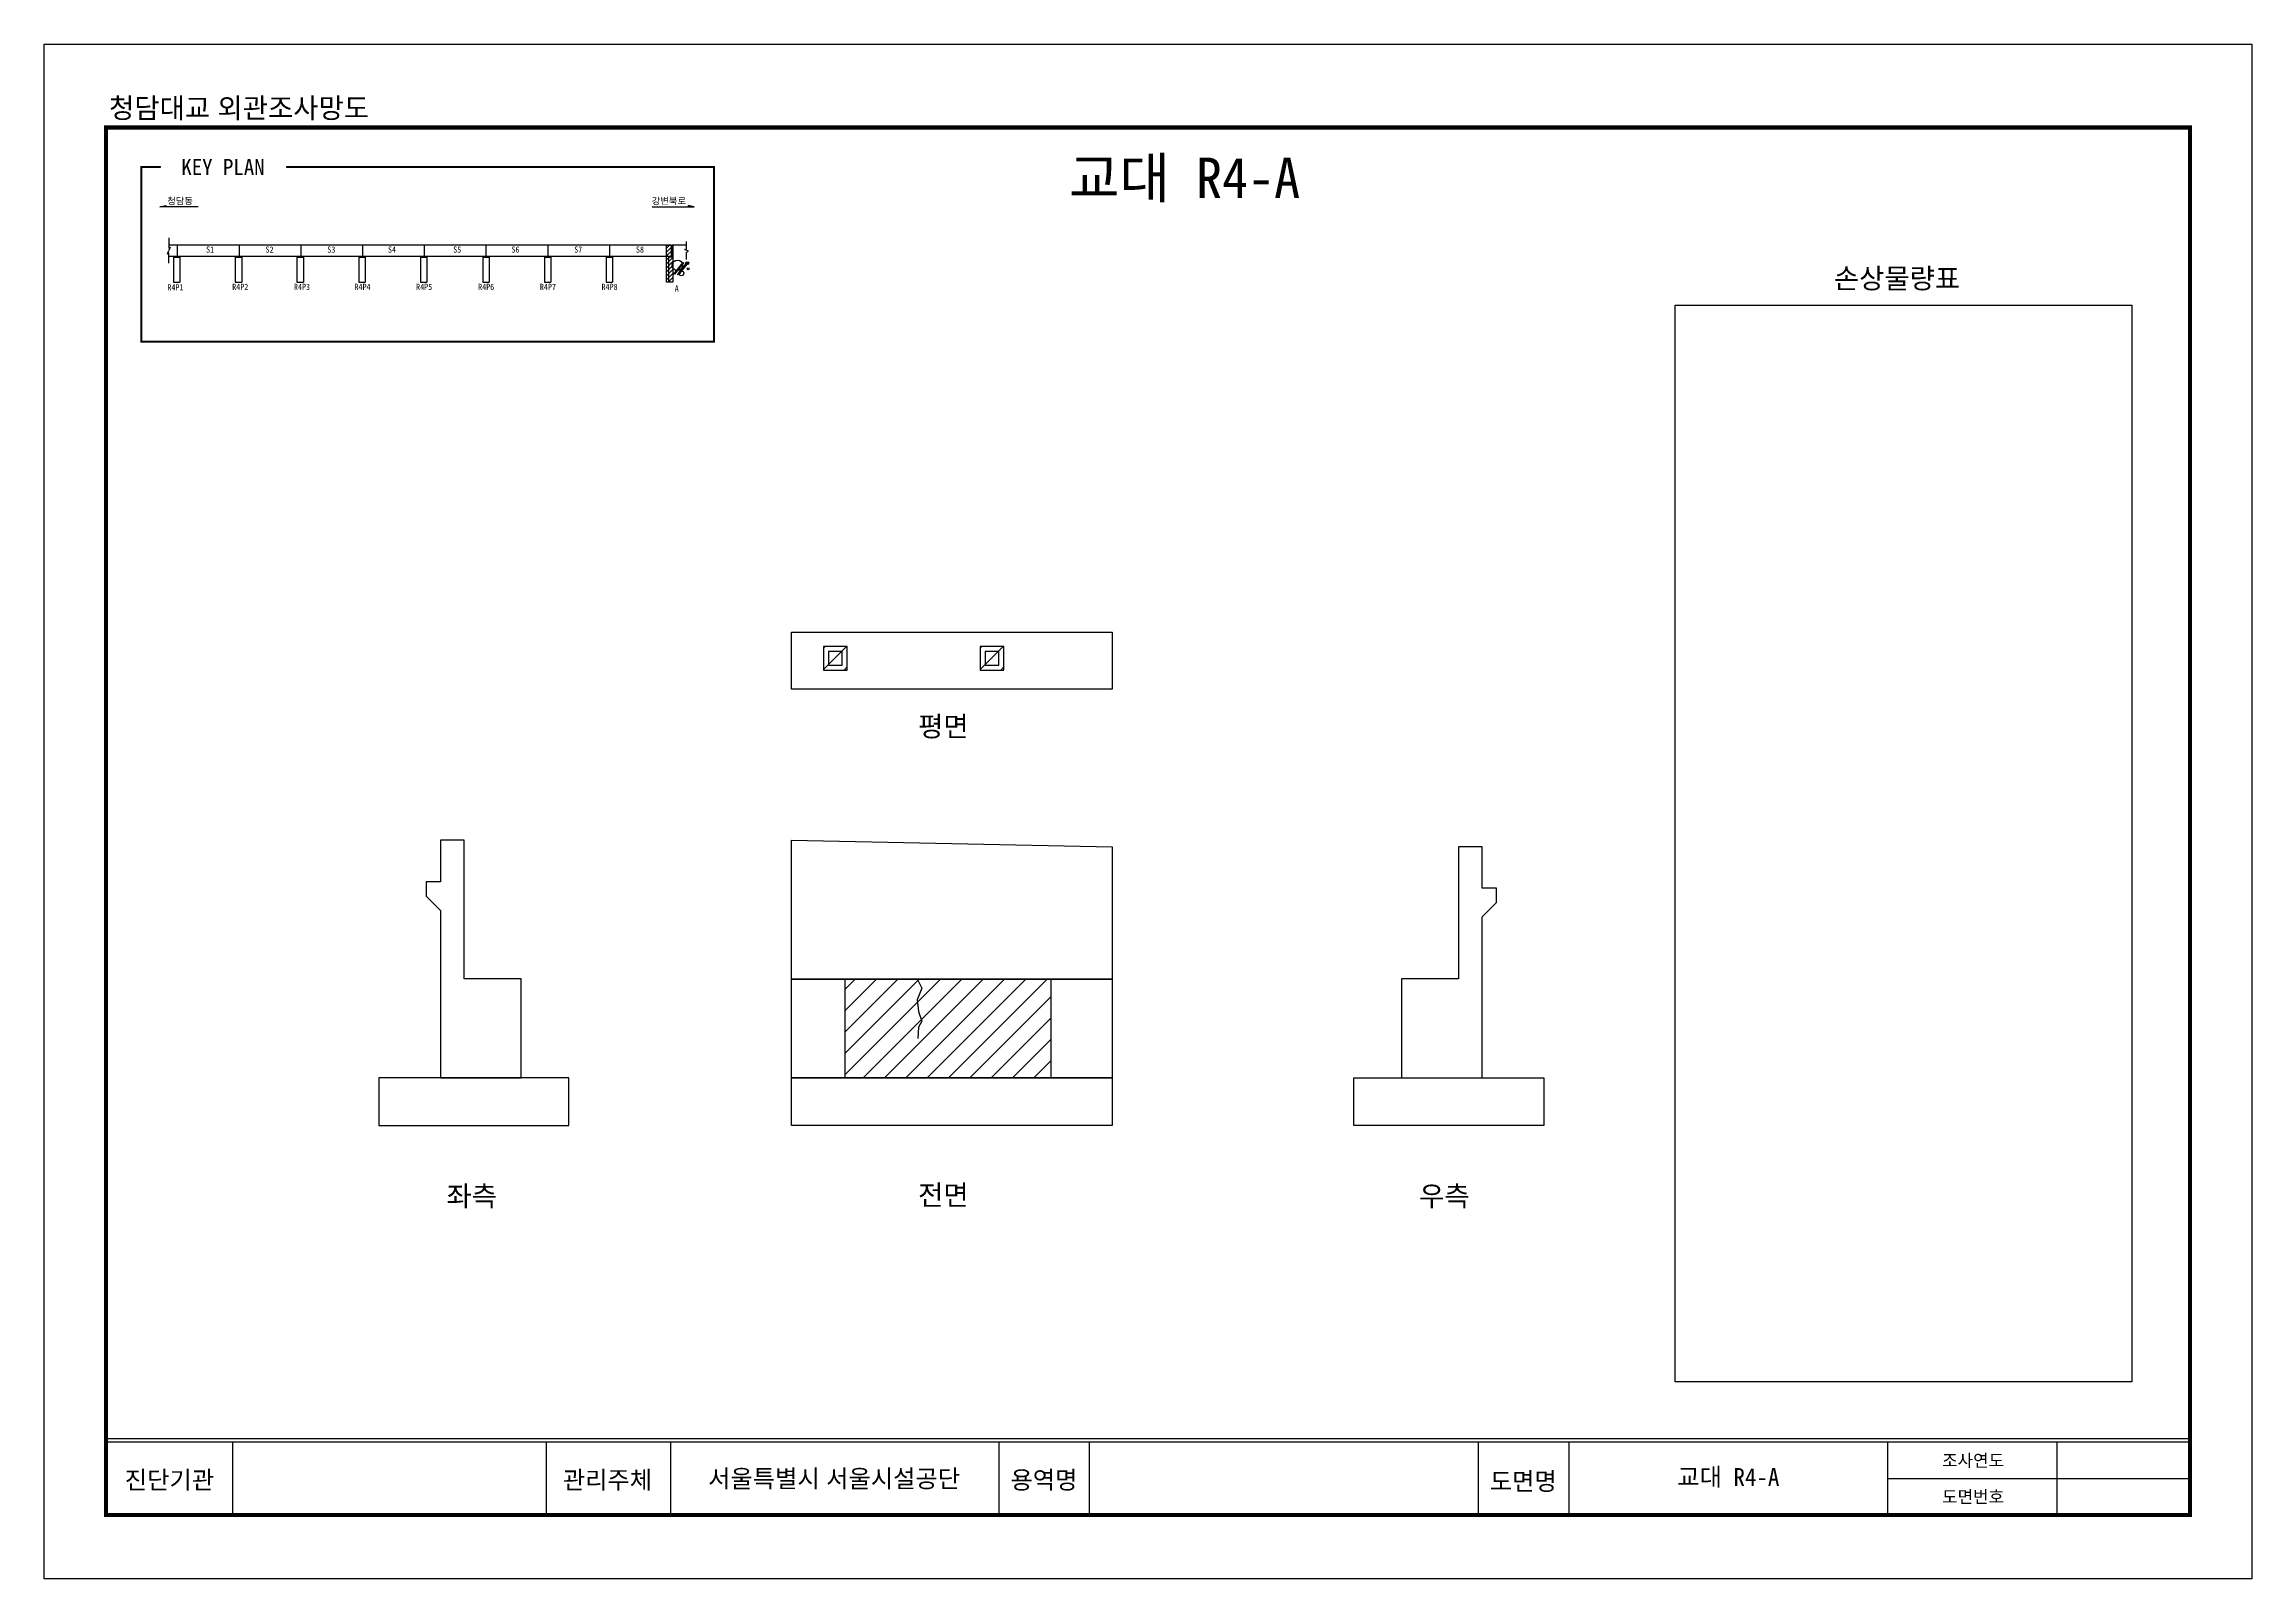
# Model space of a CAD drawing. Header units: millimetres. Extents: x 23899 to 70376, y -65936 to -33647.
import ezdxf
from ezdxf.enums import TextEntityAlignment as Align

# ---------------------------------------------------------------- set-up
doc = ezdxf.new("R2010")
doc.units = ezdxf.units.MM
doc.header["$LTSCALE"] = 500
for name, color, linetype in [('1', 7, 'Continuous'), ('2', 7, 'Continuous'), ('3', 7, 'Continuous'), ('4', 7, 'Continuous'), ('BRBJ220101(교대)', 7, 'Continuous'), ('BRBJ2202(기초)', 7, 'Continuous'), ('BRBW230101(교량받침-받침본체)', 7, 'Continuous'), ('BRBW230102(교량받침-받침콘크리트)', 7, 'Continuous'), ('TITLE', 7, 'Continuous')]:
    doc.layers.add(name, color=color, linetype=linetype)
doc.layers.add('box', color=7, linetype='Continuous', lineweight=30)
doc.layers.add('KEYPLAN', color=7, linetype='Continuous', lineweight=18)
doc.styles.add('HY울릉도', font='GulimChe.ttf')
doc.styles.get("Standard").update_dxf_attribs({"font": 'Gulim.ttf'})
doc.styles.add('굴림', font='GulimChe.ttf')

# ---------------------------------------------------------------- blocks, each defined once
blk = doc.blocks.new('도각')
at = {"layer": 'box'}
for p, q in [((227.24, 1186.38), (-238.33, 1186.38)), ((227.24, 1185.59), (-238.33, 1185.59)), ((-210.11, 1185.59), (-210.11, 1169.07)), ((-140.02, 1185.59), (-140.02, 1169.38)), ((-112.25, 1185.59), (-112.25, 1169.07)), ((-18.66, 1185.59), (-18.66, 1169.07)), ((88.45, 1185.59), (88.45, 1169.38)), ((159.65, 1185.59), (159.65, 1169.38)), ((159.65, 1185.59), (159.65, 1169.38)), ((159.65, 1185.28), (159.65, 1169.07)), ((197.5, 1185.59), (197.5, 1169.38)), ((159.65, 1177.48), (227.24, 1177.48))]:
    blk.add_line(p, q, dxfattribs=at)
for points in [[(-252.18, 1497.8), (241.09, 1497.8), (241.09, 1155.11), (-252.18, 1155.11)], [(-238.33, 1479.19), (227.24, 1479.19), (227.24, 1169.38), (-238.33, 1169.38)], [(112.21, 1439.53), (214.29, 1439.53), (214.29, 1199.06), (112.21, 1199.06)]]:
    blk.add_lwpolyline(points, close=True, dxfattribs=at)
at = {"layer": 'box', "lineweight": 30, "ltscale": 0.3, "const_width": 0.9}
blk.add_lwpolyline([(-238.33, 1479.19), (-238.33, 1169.38), (227.24, 1169.38), (227.24, 1479.19)], close=True, dxfattribs=at)
at = {"layer": 'box'}
for points in [[(-38.89, 1185.59), (-38.89, 1169.38)], [(68.22, 1185.59), (68.22, 1169.07)]]:
    blk.add_lwpolyline(points, dxfattribs=at)
at = {"layer": 'box', "color": 7}
for s, p in [('청담대교 외관조사망도', (-237.68, 1483.55)), ('손상물량표', (147.69, 1445.5))]:
    blk.add_text(s, height=4.5, dxfattribs=at).set_placement(p, align=Align.MIDDLE_LEFT)
for s, height, p in [('진단기관', 3.975, (-224.19, 1177.18)), ('관리주체', 3.975, (-126.33, 1177.18)), ('서울특별시 서울시설공단', 3.975, (-75.68, 1177.48)), ('용역명', 3.975, (-28.79, 1177.18)), ('도면명', 3.975, (78.32, 1176.88)), ('조사연도', 2.76, (178.81, 1181.53)), ('도면번호', 2.76, (178.81, 1173.43))]:
    blk.add_text(s, height=height, dxfattribs=at).set_placement(p, align=Align.MIDDLE_CENTER)

msp = doc.modelspace()

# ---------------------------------------------------------------- hatches: boundary and pattern name
for points in [[(26458, -37073), (26458, -37040), (26334, -37073)], [(37458, -37073), (37458, -37040), (37582, -37073)]]:
    msp.add_hatch(color=256).paths.add_polyline_path(points)
h = msp.add_hatch()
h.set_pattern_fill('ANSI31', color=256, scale=471.106757, style=0)
h.set_pattern_definition([(45, (-147669.14, 196958.61), (-41.640348, 41.640348), [])])
h.paths.add_polyline_path([(37003, -37874), (37135, -37874), (37135, -38655), (37003, -38655)])
at = {"layer": '1'}
h = msp.add_hatch(dxfattribs=at)
h.set_pattern_fill('ANSI31', color=256, scale=100)
h.paths.add_polyline_path([(40806, -46317), (40306, -46317), (40306, -46817), (40806, -46817)])
at = {"layer": '2'}
h = msp.add_hatch(dxfattribs=at)
h.set_pattern_fill('ANSI31', color=256, scale=100)
h.set_pattern_definition([(45, (3300, 0), (-224.5064, 224.5064), [])])
h.paths.add_polyline_path([(44106, -46317), (43606, -46317), (43606, -46817), (44106, -46817)])
at = {"layer": '4'}
h = msp.add_hatch(dxfattribs=at)
h.set_pattern_fill('ANSI31', color=256, scale=100)
h.paths.add_polyline_path([(45096, -53317), (40757, -53317), (40757, -55398), (45096, -55398)])

# ---------------------------------------------------------------- linework, layer by layer
for p, q in [((26334, -37073), (26458, -37040)), ((27141, -37073), (26334, -37073)), ((26458, -37040), (26458, -37073)), ((36699, -37073), (37582, -37073)), ((37458, -37040), (37458, -37073)), ((37582, -37073), (37458, -37040)), ((27923, -38655), (28058, -38655))]:
    msp.add_line(p, q)
msp.add_lwpolyline([(37003, -37874), (37135, -37874), (37135, -38655), (37003, -38655)], close=True)
at = {"layer": '1'}
msp.add_lwpolyline([(40806, -46317), (40306, -46317), (40306, -46817), (40806, -46817)], close=True, dxfattribs=at)
at = {"layer": '2'}
msp.add_lwpolyline([(44106, -46317), (43606, -46317), (43606, -46817), (44106, -46817)], close=True, dxfattribs=at)
at = {"layer": '3'}
msp.add_lwpolyline([(42285, -53324), (42379, -53512), (42279, -53752), (42305, -54002), (42376, -54206), (42305, -54330), (42292, -54567)], dxfattribs=at)
at = {"layer": '4'}
msp.add_lwpolyline([(45096, -53317), (40757, -53317), (40757, -55398), (45096, -55398)], close=True, dxfattribs=at)
at = {"layer": 'box'}
for p, q in [((26497, -38063), (26524, -37990)), ((26524, -38037), (26497, -38063)), ((26524, -37724), (26524, -37944)), ((26524, -37869), (26703, -37869)), ((26524, -37944), (26551, -37917)), ((26551, -37917), (26524, -37990)), ((26524, -38257), (26524, -38037)), ((26524, -38105), (26703, -38105)), ((26703, -37869), (28003, -37869)), ((26703, -37869), (26703, -38105)), ((26703, -37869), (26703, -38105)), ((26703, -37869), (26703, -38105)), ((26703, -38105), (28003, -38105)), ((28003, -37869), (29302, -37869)), ((28003, -37869), (28003, -38105)), ((28003, -37869), (28003, -38105)), ((28003, -38105), (29302, -38105)), ((29302, -37869), (30601, -37869)), ((29302, -37869), (29302, -38105)), ((29302, -37869), (29302, -38105)), ((29302, -38105), (30601, -38105)), ((30601, -37869), (31901, -37869)), ((30601, -37869), (30601, -38105)), ((30601, -38105), (31901, -38105)), ((31901, -37869), (33200, -37869)), ((31901, -37869), (31901, -38105)), ((31901, -37869), (31901, -38105)), ((31901, -38105), (33200, -38105)), ((33200, -37869), (34500, -37869)), ((33200, -37869), (33200, -38105)), ((33200, -38105), (34500, -38105)), ((34500, -37869), (35799, -37869)), ((34500, -37869), (34500, -38105)), ((34500, -38105), (35799, -38105)), ((35799, -37869), (37098, -37869)), ((35799, -37869), (35799, -38105)), ((35799, -38105), (37098, -38105)), ((37098, -37869), (37098, -38105)), ((37123, -38129), (37123, -37869)), ((37123, -37869), (37423, -37869)), ((26624, -38129), (26624, -38655)), ((26758, -38129), (26758, -38655)), ((27923, -38129), (27923, -38655)), ((28058, -38129), (28058, -38655)), ((29222, -38129), (29222, -38655)), ((29357, -38129), (29357, -38655)), ((30522, -38129), (30522, -38655)), ((30656, -38129), (30656, -38655)), ((31821, -38129), (31821, -38655)), ((31956, -38129), (31956, -38655)), ((33133, -38129), (33133, -38655)), ((33267, -38129), (33267, -38655)), ((34432, -38129), (34432, -38655)), ((34567, -38129), (34567, -38655)), ((35732, -38129), (35732, -38655)), ((35866, -38129), (35866, -38655)), ((37043, -38129), (37043, -38655)), ((37123, -38129), (37043, -38129)), ((37340, -38246), (37142, -38495)), ((37369, -38239), (37172, -38488)), ((37421, -38251), (37224, -38500)), ((37448, -38251), (37251, -38500)), ((26624, -38655), (26758, -38655)), ((29222, -38655), (29357, -38655)), ((30522, -38655), (30656, -38655)), ((31821, -38655), (31956, -38655)), ((33133, -38655), (33267, -38655)), ((34432, -38655), (34567, -38655)), ((35732, -38655), (35866, -38655))]:
    msp.add_line(p, q, dxfattribs=at)
at = {"layer": 'box', "ltscale": 0.3}
msp.add_lwpolyline([(37423, -38175), (37423, -38023), (37463, -38005), (37384, -37969), (37423, -37952), (37423, -37799)], dxfattribs=at)
at = {"layer": 'box'}
for points in [[(26624, -38129), (26758, -38129)], [(27923, -38129), (28058, -38129)], [(29222, -38129), (29357, -38129)], [(30522, -38129), (30656, -38129)], [(31821, -38129), (31956, -38129)], [(33133, -38129), (33267, -38129)], [(34432, -38129), (34567, -38129)], [(35732, -38129), (35866, -38129)]]:
    msp.add_lwpolyline(points, dxfattribs=at)
for centre, radius in [((37231, -38301), 110), ((37313, -38468), 52.3), ((37438, -38254), 30.5), ((37458, -38375), 21.1)]:
    msp.add_circle(centre, radius, dxfattribs=at)
at = {"layer": 'BRBJ220101(교대)', "linetype": 'ByBlock'}
for points in [[(39631, -46017), (46381, -46017), (46381, -47217), (39631, -47217)], [(39631, -50398), (46381, -50533), (46381, -53317), (39631, -53317)], [(39631, -53317), (46381, -53317), (46381, -55398), (39631, -55398)]]:
    msp.add_lwpolyline(points, close=True, dxfattribs=at)
at = {"layer": 'BRBJ220101(교대)'}
for points in [[(33943, -55397), (33943, -53316), (32743, -53316), (32743, -50397), (32243, -50397), (32243, -51272), (31943, -51272), (31943, -51572), (32243, -51872), (32243, -55397), (33943, -55397)], [(54174, -55397), (54174, -52007), (54474, -51707), (54474, -51407), (54174, -51407), (54174, -50532), (53674, -50532), (53674, -53316), (52474, -53316), (52474, -55397)]]:
    msp.add_lwpolyline(points, close=True, dxfattribs=at)
at = {"layer": 'BRBJ2202(기초)', "linetype": 'ByBlock'}
for points in [[(34943, -55397), (30943, -55397), (30943, -56397), (34943, -56397)], [(39631, -55398), (46381, -55398), (46381, -56398), (39631, -56398)], [(51474, -55397), (55474, -55397), (55474, -56397), (51474, -56397)]]:
    msp.add_lwpolyline(points, close=True, dxfattribs=at)
at = {"layer": 'BRBW230101(교량받침-받침본체)', "linetype": 'ByBlock'}
for p, q in [((40700, -46423), (40412, -46423)), ((40412, -46423), (40412, -46711)), ((40700, -46711), (40700, -46423)), ((44000, -46423), (43712, -46423)), ((43712, -46423), (43712, -46711)), ((44000, -46711), (44000, -46423)), ((40412, -46711), (40700, -46711)), ((43712, -46711), (44000, -46711))]:
    msp.add_line(p, q, dxfattribs=at)
at = {"layer": 'BRBW230102(교량받침-받침콘크리트)', "linetype": 'ByBlock'}
for points in [[(40306, -46817), (40806, -46817), (40806, -46317), (40306, -46317)], [(43606, -46817), (44106, -46817), (44106, -46317), (43606, -46317)]]:
    msp.add_lwpolyline(points, close=True, dxfattribs=at)
at = {"layer": 'KEYPLAN', "const_width": 43.3}
msp.add_lwpolyline([(26353, -36229), (25945, -36229), (25945, -39906), (38003, -39906), (38003, -36229), (28997, -36229)], dxfattribs=at)
at = {"layer": 'KEYPLAN'}
msp.add_lwpolyline([(28997, -36229), (38003, -36229), (38003, -39906), (25945, -39906), (25945, -36229), (26353, -36229)], dxfattribs=at)

# ---------------------------------------------------------------- block references
at = {"xscale": 94.22135136149583, "yscale": 94.22135136149583, "zscale": 94.22135136149583}
msp.add_blockref('도각', (47660, -174772), dxfattribs=at)

# ---------------------------------------------------------------- texts
at = {"style": '굴림'}
for s, p in [('청담동', (26491, -37016)), ('강변북로', (36691, -37016))]:
    msp.add_text(s, height=140, dxfattribs=at).set_placement(p)
at = {"layer": 'box', "style": '굴림'}
for s, height, p in [('S1', 130.9, (27308, -38034)), ('S2', 130.9, (28560, -38034)), ('S3', 130.9, (29860, -38034)), ('S4', 130.9, (31138, -38034)), ('S5', 130.9, (32510, -38034)), ('S6', 130.9, (33737, -38034)), ('S7', 130.9, (35058, -38034)), ('S8', 130.9, (36358, -38034)), ('R4P1', 130.9, (26494, -38829)), ('R4P2', 130.9, (27859, -38819)), ('R4P3', 130.9, (29158, -38819)), ('R4P4', 130.9, (30433, -38819)), ('R4P5', 130.9, (31730, -38819)), ('R4P6', 130.9, (33036, -38819)), ('R4P7', 130.9, (34336, -38819)), ('R4P8', 130.9, (35634, -38819)), ('A', 131, (37174, -38853))]:
    msp.add_text(s, height=height, dxfattribs=at).set_placement(p)
at = {"layer": 'box', "color": 7}
for s, p in [('평면', (42297, -48213)), ('좌측', (32369, -58094)), ('전면', (42297, -58074)), ('우측', (52846, -58094))]:
    msp.add_text(s, height=424, dxfattribs=at).set_placement(p)
at = {"layer": 'KEYPLAN', "color": 7, "style": 'HY울릉도'}
msp.add_text('KEY PLAN', height=339.2, dxfattribs=at).set_placement((27664, -36232), align=Align.MIDDLE_CENTER)
at = {"layer": 'TITLE', "color": 7, "style": '굴림'}
for height, p in [(848, (47906, -36459)), (374.5, (59355, -63794))]:
    msp.add_text('교대 R4-A', height=height, dxfattribs=at).set_placement(p, align=Align.MIDDLE_CENTER)

doc.saveas('drawing.dxf')
